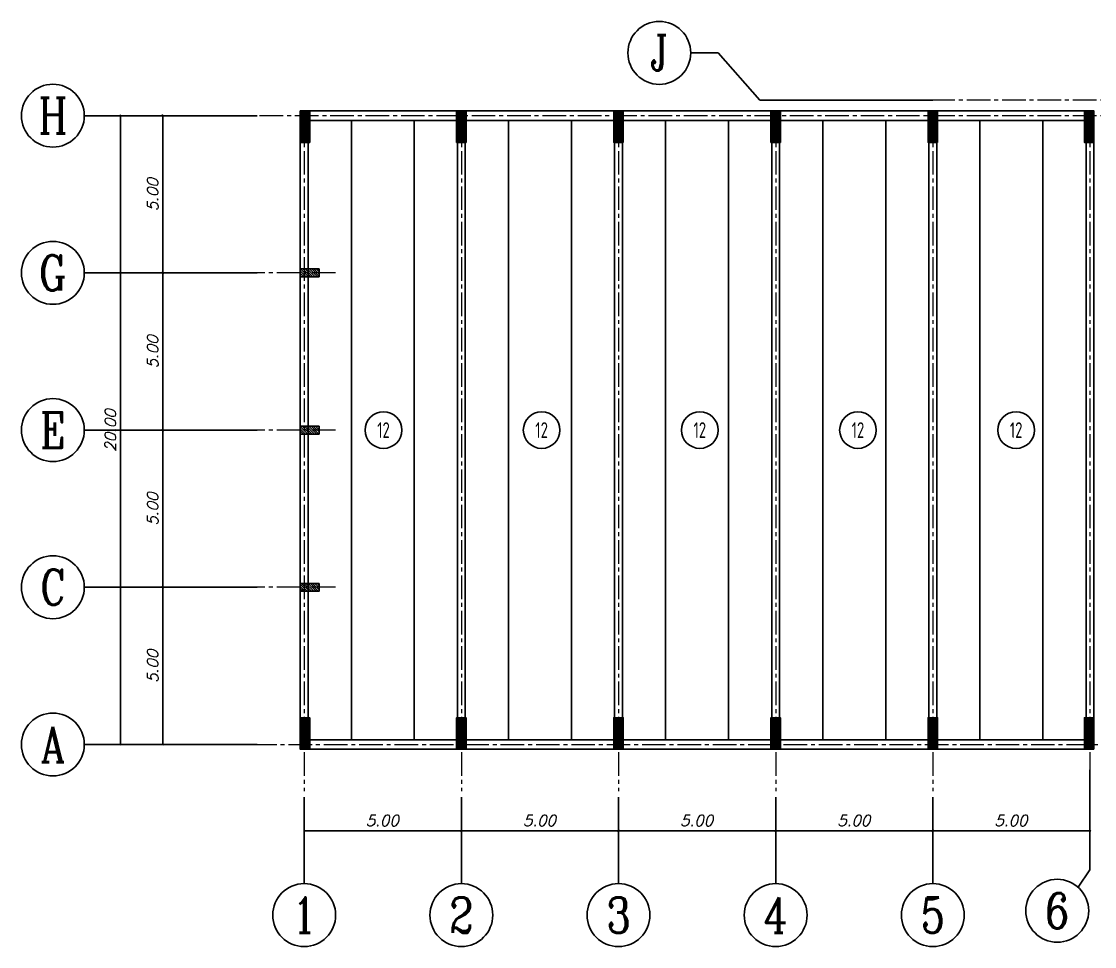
# Model space of a CAD drawing. Header units: metres. Extents: x 202848 to 204724, y 1924431 to 1925550.
# Drawn here: x 203372 to 203406.14, y 1924651.97 to 1924681.4 of the extents above; entities that cross this region are included whole.
import ezdxf
from ezdxf.enums import TextEntityAlignment as Align

# ---------------------------------------------------------------- set-up
doc = ezdxf.new("R2010")
doc.units = ezdxf.units.M
doc.header["$MEASUREMENT"] = 0
doc.linetypes.add('CENTER2', pattern=[1.125, 0.75, -0.125, 0.125, -0.125])
doc.layers.add('Axis', color=1, linetype='CENTER2', lineweight=5)
doc.layers.add('Dimations', color=3, linetype='Continuous', lineweight=5)
for name, color, linetype in [('Axis Name', 8, 'Continuous'), ('Beam', 7, 'Continuous'), ('Columns', 2, 'Continuous'), ('Diaf', 7, 'Continuous'), ('plate', 7, 'Continuous'), ('YQ_DIM', 3, 'Continuous')]:
    doc.layers.add(name, color=color, linetype=linetype)
doc.styles.add('ROMANS', font='romans.shx', dxfattribs={"oblique": 15})
doc.styles.add('YQ_AXIS', font='COMPLEX.SHX', dxfattribs={"width": 0.8, "bigfont": 'GBCBIG.SHX'})
doc.styles.add('YQ_TEXT', font='SUPEROS.SHX', dxfattribs={"width": 0.8, "bigfont": 'HZDX.SHX'})
doc.dimstyles.new('Copy(2) of DIM-50$', dxfattribs={"dimscale": 0, "dimtxt": 0.35, "dimasz": 0.03, "dimexe": 0, "dimexo": 0, "dimgap": 0.15, "dimtad": 1, "dimzin": 0, "dimdsep": 46, "dimtxsty": 'ROMANS', "dimblk1": 'OBLIQUE', "dimblk2": 'DTICK', "dimsah": 1, "dimcen": 0.1, "dimse1": 1, "dimse2": 1, "dimclrd": 2, "dimclre": 51, "dimclrt": 3, "dimaunit": 1, "dimadec": 0, "dimazin": 0, "dimtfac": 1e-05, "dimtmove": 2, "dimatfit": 0, "dimldrblk": 'DTICK', "dimfxl": 0, "dimtolj": 1, "dimtzin": 0, "dimlwe": -1, "dimarcsym": 0})
pattern_1 = [(315, (406995.845807, 3849595.632637), (0.0353553390593, 0.0353553390593), [])]

# ---------------------------------------------------------------- blocks, each defined once
blk = doc.blocks.new('*U887')
at = {"layer": 'Beam'}
for p, q in [((-0.125, 9.15), (-0.125, -9.15)), ((0.125, 9.15), (0.125, -9.15))]:
    blk.add_line(p, q, dxfattribs=at)
blk = doc.blocks.new('*U888')
at = {"layer": 'Beam', "color": 0, "linetype": 'ByBlock', "lineweight": -2, "transparency": 16777216}
for p in [(-25, 0), (-20, 0), (-15, 0), (-10, 0), (-5, 0), (0, 0)]:
    blk.add_blockref('*U887', p, dxfattribs=at)
blk = doc.blocks.new('*U889')
at = {"layer": 'plate'}
for p, q in [((-13.645, -9.85), (-13.645, 9.85)), ((-11.645, -9.85), (-11.645, 9.85)), ((11.645, -9.85), (11.645, 9.7)), ((13.645, -9.85), (13.645, 9.7))]:
    blk.add_line(p, q, dxfattribs=at)
blk = doc.blocks.new('*U890')
at = {"layer": 'plate', "color": 0, "linetype": 'ByBlock', "lineweight": -2, "transparency": 16777216}
for p in [(0, 0), (5, 0), (10, 0), (15, 0), (20, 0)]:
    blk.add_blockref('*U889', p, dxfattribs=at)
blk = doc.blocks.new('_OBLIQUE')
at = {"color": 0, "linetype": 'ByBlock'}
blk.add_line((-0.5, -0.5), (0.5, 0.5), dxfattribs=at)
blk = doc.blocks.new('DTICK')
at = {"color": 3}
blk.add_line((-1, -1), (1, 1), dxfattribs=at)
for p, q in [((-1, 0), (1, 0)), ((0, 1), (0, -1))]:
    blk.add_line(p, q)
blk = doc.blocks.new('*D902')
at = {"layer": 'Defpoints', "color": 0, "lineweight": -2, "transparency": 16777216}
for p in [(203376.498, 1924663.399), (203380.248, 1924663.399), (203380.248, 1924658.399)]:
    blk.add_point(p, dxfattribs=at)
at = {"layer": 'Dimations', "color": 2, "lineweight": -2, "transparency": 16777216}
blk.add_line((203376.498, 1924658.399), (203376.498, 1924663.369), dxfattribs=at)
at = {"layer": 'Dimations', "color": 2, "lineweight": -2, "transparency": 16777216, "xscale": 0.03, "yscale": 0.03, "zscale": 0.03}
for name, p, rotation in [('DTICK', (203376.498, 1924663.399), 90), ('_OBLIQUE', (203376.498, 1924658.399), 270)]:
    blk.add_blockref(name, p, dxfattribs=dict(at, rotation=rotation))
at = {"layer": 'Dimations', "color": 3, "transparency": 16777216, "insert": (203376.173, 1924660.884), "char_height": 0.35, "attachment_point": 5, "rotation": 90, "style": 'ROMANS'}
blk.add_mtext('\\A1;5.00', dxfattribs=at)
blk = doc.blocks.new('*D903')
at = {"layer": 'Defpoints', "color": 0, "lineweight": -2, "transparency": 16777216}
for p in [(203376.498, 1924668.399), (203380.248, 1924668.399), (203380.248, 1924663.399)]:
    blk.add_point(p, dxfattribs=at)
at = {"layer": 'Dimations', "color": 2, "lineweight": -2, "transparency": 16777216}
blk.add_line((203376.498, 1924663.399), (203376.498, 1924668.369), dxfattribs=at)
at = {"layer": 'Dimations', "color": 2, "lineweight": -2, "transparency": 16777216, "xscale": 0.03, "yscale": 0.03, "zscale": 0.03}
for name, p, rotation in [('DTICK', (203376.498, 1924668.399), 90), ('_OBLIQUE', (203376.498, 1924663.399), 270)]:
    blk.add_blockref(name, p, dxfattribs=dict(at, rotation=rotation))
at = {"layer": 'Dimations', "color": 3, "transparency": 16777216, "insert": (203376.173, 1924665.884), "char_height": 0.35, "attachment_point": 5, "rotation": 90, "style": 'ROMANS'}
blk.add_mtext('\\A1;5.00', dxfattribs=at)
blk = doc.blocks.new('*D904')
at = {"layer": 'Defpoints', "color": 0, "lineweight": -2, "transparency": 16777216}
for p in [(203376.498, 1924673.399), (203380.248, 1924673.399), (203380.248, 1924668.399)]:
    blk.add_point(p, dxfattribs=at)
at = {"layer": 'Dimations', "color": 2, "lineweight": -2, "transparency": 16777216}
blk.add_line((203376.498, 1924668.399), (203376.498, 1924673.369), dxfattribs=at)
at = {"layer": 'Dimations', "color": 2, "lineweight": -2, "transparency": 16777216, "xscale": 0.03, "yscale": 0.03, "zscale": 0.03}
for name, p, rotation in [('DTICK', (203376.498, 1924673.399), 90), ('_OBLIQUE', (203376.498, 1924668.399), 270)]:
    blk.add_blockref(name, p, dxfattribs=dict(at, rotation=rotation))
at = {"layer": 'Dimations', "color": 3, "transparency": 16777216, "insert": (203376.173, 1924670.884), "char_height": 0.35, "attachment_point": 5, "rotation": 90, "style": 'ROMANS'}
blk.add_mtext('\\A1;5.00', dxfattribs=at)
blk = doc.blocks.new('*D905')
at = {"layer": 'Defpoints', "color": 0, "lineweight": -2, "transparency": 16777216}
for p in [(203376.498, 1924678.399), (203380.248, 1924678.399), (203380.248, 1924673.399)]:
    blk.add_point(p, dxfattribs=at)
at = {"layer": 'Dimations', "color": 2, "lineweight": -2, "transparency": 16777216}
blk.add_line((203376.498, 1924673.399), (203376.498, 1924678.369), dxfattribs=at)
at = {"layer": 'Dimations', "color": 2, "lineweight": -2, "transparency": 16777216, "xscale": 0.03, "yscale": 0.03, "zscale": 0.03}
for name, p, rotation in [('DTICK', (203376.498, 1924678.399), 90), ('_OBLIQUE', (203376.498, 1924673.399), 270)]:
    blk.add_blockref(name, p, dxfattribs=dict(at, rotation=rotation))
at = {"layer": 'Dimations', "color": 3, "transparency": 16777216, "insert": (203376.173, 1924675.884), "char_height": 0.35, "attachment_point": 5, "rotation": 90, "style": 'ROMANS'}
blk.add_mtext('\\A1;5.00', dxfattribs=at)
blk = doc.blocks.new('*D892')
at = {"layer": 'Defpoints', "color": 0, "lineweight": -2, "transparency": 16777216}
for p in [(203380.994, 1924656.918), (203385.994, 1924656.918), (203385.994, 1924655.653)]:
    blk.add_point(p, dxfattribs=at)
at = {"layer": 'Dimations', "color": 2, "lineweight": -2, "transparency": 16777216}
blk.add_line((203380.994, 1924655.653), (203385.964, 1924655.653), dxfattribs=at)
at = {"layer": 'Dimations', "color": 2, "lineweight": -2, "transparency": 16777216, "xscale": 0.03, "yscale": 0.03, "zscale": 0.03, "rotation": 180}
blk.add_blockref('_OBLIQUE', (203380.994, 1924655.653), dxfattribs=at)
at = {"layer": 'Dimations', "color": 2, "lineweight": -2, "transparency": 16777216, "xscale": 0.03, "yscale": 0.03, "zscale": 0.03}
blk.add_blockref('DTICK', (203385.994, 1924655.653), dxfattribs=at)
at = {"layer": 'Dimations', "color": 3, "transparency": 16777216, "insert": (203383.479, 1924655.978), "char_height": 0.35, "attachment_point": 5, "style": 'ROMANS'}
blk.add_mtext('\\A1;5.00', dxfattribs=at)
blk = doc.blocks.new('*D893')
at = {"layer": 'Defpoints', "color": 0, "lineweight": -2, "transparency": 16777216}
for p in [(203385.994, 1924656.918), (203390.994, 1924656.918), (203390.994, 1924655.653)]:
    blk.add_point(p, dxfattribs=at)
at = {"layer": 'Dimations', "color": 2, "lineweight": -2, "transparency": 16777216}
blk.add_line((203385.994, 1924655.653), (203390.964, 1924655.653), dxfattribs=at)
at = {"layer": 'Dimations', "color": 2, "lineweight": -2, "transparency": 16777216, "xscale": 0.03, "yscale": 0.03, "zscale": 0.03, "rotation": 180}
blk.add_blockref('_OBLIQUE', (203385.994, 1924655.653), dxfattribs=at)
at = {"layer": 'Dimations', "color": 2, "lineweight": -2, "transparency": 16777216, "xscale": 0.03, "yscale": 0.03, "zscale": 0.03}
blk.add_blockref('DTICK', (203390.994, 1924655.653), dxfattribs=at)
at = {"layer": 'Dimations', "color": 3, "transparency": 16777216, "insert": (203388.479, 1924655.978), "char_height": 0.35, "attachment_point": 5, "style": 'ROMANS'}
blk.add_mtext('\\A1;5.00', dxfattribs=at)
blk = doc.blocks.new('*D894')
at = {"layer": 'Defpoints', "color": 0, "lineweight": -2, "transparency": 16777216}
for p in [(203390.994, 1924656.918), (203395.994, 1924656.918), (203395.994, 1924655.653)]:
    blk.add_point(p, dxfattribs=at)
at = {"layer": 'Dimations', "color": 2, "lineweight": -2, "transparency": 16777216}
blk.add_line((203390.994, 1924655.653), (203395.964, 1924655.653), dxfattribs=at)
at = {"layer": 'Dimations', "color": 2, "lineweight": -2, "transparency": 16777216, "xscale": 0.03, "yscale": 0.03, "zscale": 0.03, "rotation": 180}
blk.add_blockref('_OBLIQUE', (203390.994, 1924655.653), dxfattribs=at)
at = {"layer": 'Dimations', "color": 2, "lineweight": -2, "transparency": 16777216, "xscale": 0.03, "yscale": 0.03, "zscale": 0.03}
blk.add_blockref('DTICK', (203395.994, 1924655.653), dxfattribs=at)
at = {"layer": 'Dimations', "color": 3, "transparency": 16777216, "insert": (203393.479, 1924655.978), "char_height": 0.35, "attachment_point": 5, "style": 'ROMANS'}
blk.add_mtext('\\A1;5.00', dxfattribs=at)
blk = doc.blocks.new('*D895')
at = {"layer": 'Defpoints', "color": 0, "lineweight": -2, "transparency": 16777216}
for p in [(203395.994, 1924656.918), (203400.994, 1924656.918), (203400.994, 1924655.653)]:
    blk.add_point(p, dxfattribs=at)
at = {"layer": 'Dimations', "color": 2, "lineweight": -2, "transparency": 16777216}
blk.add_line((203395.994, 1924655.653), (203400.964, 1924655.653), dxfattribs=at)
at = {"layer": 'Dimations', "color": 2, "lineweight": -2, "transparency": 16777216, "xscale": 0.03, "yscale": 0.03, "zscale": 0.03, "rotation": 180}
blk.add_blockref('_OBLIQUE', (203395.994, 1924655.653), dxfattribs=at)
at = {"layer": 'Dimations', "color": 2, "lineweight": -2, "transparency": 16777216, "xscale": 0.03, "yscale": 0.03, "zscale": 0.03}
blk.add_blockref('DTICK', (203400.994, 1924655.653), dxfattribs=at)
at = {"layer": 'Dimations', "color": 3, "transparency": 16777216, "insert": (203398.479, 1924655.978), "char_height": 0.35, "attachment_point": 5, "style": 'ROMANS'}
blk.add_mtext('\\A1;5.00', dxfattribs=at)
blk = doc.blocks.new('*D896')
at = {"layer": 'Defpoints', "color": 0, "lineweight": -2, "transparency": 16777216}
for p in [(203400.994, 1924656.918), (203405.994, 1924656.918), (203405.994, 1924655.653)]:
    blk.add_point(p, dxfattribs=at)
at = {"layer": 'Dimations', "color": 2, "lineweight": -2, "transparency": 16777216}
blk.add_line((203400.994, 1924655.653), (203405.964, 1924655.653), dxfattribs=at)
at = {"layer": 'Dimations', "color": 2, "lineweight": -2, "transparency": 16777216, "xscale": 0.03, "yscale": 0.03, "zscale": 0.03, "rotation": 180}
blk.add_blockref('_OBLIQUE', (203400.994, 1924655.653), dxfattribs=at)
at = {"layer": 'Dimations', "color": 2, "lineweight": -2, "transparency": 16777216, "xscale": 0.03, "yscale": 0.03, "zscale": 0.03}
blk.add_blockref('DTICK', (203405.994, 1924655.653), dxfattribs=at)
at = {"layer": 'Dimations', "color": 3, "transparency": 16777216, "insert": (203403.479, 1924655.978), "char_height": 0.35, "attachment_point": 5, "style": 'ROMANS'}
blk.add_mtext('\\A1;5.00', dxfattribs=at)
blk = doc.blocks.new('*D906')
at = {"layer": 'Defpoints', "color": 0, "lineweight": -2, "transparency": 16777216}
for p in [(203375.153, 1924678.399), (203380.248, 1924678.399), (203380.248, 1924658.399)]:
    blk.add_point(p, dxfattribs=at)
at = {"layer": 'Dimations', "color": 2, "lineweight": -2, "transparency": 16777216}
blk.add_line((203375.153, 1924658.399), (203375.153, 1924678.369), dxfattribs=at)
at = {"layer": 'Dimations', "color": 2, "lineweight": -2, "transparency": 16777216, "xscale": 0.03, "yscale": 0.03, "zscale": 0.03}
for name, p, rotation in [('DTICK', (203375.153, 1924678.399), 90), ('_OBLIQUE', (203375.153, 1924658.399), 270)]:
    blk.add_blockref(name, p, dxfattribs=dict(at, rotation=rotation))
at = {"layer": 'Dimations', "color": 3, "transparency": 16777216, "insert": (203374.828, 1924668.384), "char_height": 0.35, "attachment_point": 5, "rotation": 90, "style": 'ROMANS'}
blk.add_mtext('\\A1;20.00', dxfattribs=at)
blk = doc.blocks.new('*U885')
at = {"layer": 'YQ_DIM', "lineweight": -2}
blk.add_circle((1.846, 0), 0.583, dxfattribs=at)
at = {"layer": 'YQ_DIM', "lineweight": -2, "style": 'YQ_TEXT', "width": 0.8}
blk.add_text('12', height=0.5, dxfattribs=at).set_placement((1.846, 0), align=Align.MIDDLE)
blk = doc.blocks.new('*U886')
at = {"color": 0, "linetype": 'ByBlock', "lineweight": -2, "transparency": 16777216}
for p in [(203565.213, 1924718.286), (203570.245, 1924718.286), (203575.277, 1924718.286), (203580.309, 1924718.286), (203585.341, 1924718.286)]:
    blk.add_blockref('*U885', p, dxfattribs=at)

msp = doc.modelspace()

# ---------------------------------------------------------------- hatches: boundary and pattern name
at = {"layer": 'Columns'}
h = msp.add_hatch(dxfattribs=at)
h.set_pattern_fill('ANSI31', color=256, scale=0.2, angle=180)
h.set_pattern_definition([(225, (406999.168206, 3849405.498963), (0.01767766952966, -0.01767766952966), [])])
h.paths.add_polyline_path([(203381.1688, 1924678.5491), (203380.8688, 1924678.5491), (203380.8688, 1924677.5491), (203381.1688, 1924677.5491)])
h = msp.add_hatch(dxfattribs=at)
h.set_pattern_fill('ANSI31', color=256, scale=0.2, angle=180)
h.set_pattern_definition([(225, (407004.143206, 3849405.498963), (0.01767766952966, -0.01767766952966), [])])
h.paths.add_polyline_path([(203386.1438, 1924678.5491), (203385.8438, 1924678.5491), (203385.8438, 1924677.5491), (203386.1438, 1924677.5491)])
h = msp.add_hatch(dxfattribs=at)
h.set_pattern_fill('ANSI31', color=256, scale=0.2, angle=180)
h.set_pattern_definition([(225, (407009.143206, 3849405.498963), (0.01767766952966, -0.01767766952966), [])])
h.paths.add_polyline_path([(203391.1438, 1924678.5491), (203390.8438, 1924678.5491), (203390.8438, 1924677.5491), (203391.1438, 1924677.5491)])
h = msp.add_hatch(dxfattribs=at)
h.set_pattern_fill('ANSI31', color=256, scale=0.2, angle=180)
h.set_pattern_definition([(225, (407014.143206, 3849405.498963), (0.01767766952966, -0.01767766952966), [])])
h.paths.add_polyline_path([(203396.1438, 1924678.5491), (203395.8438, 1924678.5491), (203395.8438, 1924677.5491), (203396.1438, 1924677.5491)])
h = msp.add_hatch(dxfattribs=at)
h.set_pattern_fill('ANSI31', color=256, scale=0.2, angle=180)
h.set_pattern_definition([(225, (407019.143206, 3849405.498963), (0.01767766952966, -0.01767766952966), [])])
h.paths.add_polyline_path([(203401.1438, 1924678.5491), (203400.8438, 1924678.5491), (203400.8438, 1924677.5491), (203401.1438, 1924677.5491)])
h = msp.add_hatch(dxfattribs=at)
h.set_pattern_fill('ANSI31', color=256, scale=0.2, angle=180)
h.set_pattern_definition([(225, (407024.118206, 3849405.498963), (0.01767766952966, -0.01767766952966), [])])
h.paths.add_polyline_path([(203406.1188, 1924678.5491), (203405.8188, 1924678.5491), (203405.8188, 1924677.5491), (203406.1188, 1924677.5491)])
at = {"layer": 'Columns', "transparency": 33554687}
h = msp.add_hatch(dxfattribs=at)
h.set_pattern_fill('ANSI31', color=256, scale=0.4, angle=270)
h.set_pattern_definition(pattern_1)
h.paths.add_polyline_path([(203381.4688, 1924673.2741), (203381.4688, 1924673.5241), (203380.8688, 1924673.5241), (203380.8688, 1924673.2741)])
h = msp.add_hatch(dxfattribs=at)
h.set_pattern_fill('ANSI31', color=256, scale=0.4, angle=270)
h.set_pattern_definition(pattern_1)
h.paths.add_polyline_path([(203381.4688, 1924668.2741), (203381.4688, 1924668.5241), (203380.8688, 1924668.5241), (203380.8688, 1924668.2741)])
h = msp.add_hatch(dxfattribs=at)
h.set_pattern_fill('ANSI31', color=256, scale=0.4, angle=270)
h.set_pattern_definition(pattern_1)
h.paths.add_polyline_path([(203381.4688, 1924663.2741), (203381.4688, 1924663.5241), (203380.8688, 1924663.5241), (203380.8688, 1924663.2741)])
at = {"layer": 'Columns'}
h = msp.add_hatch(dxfattribs=at)
h.set_pattern_fill('ANSI31', color=256, scale=0.2, angle=180)
h.set_pattern_definition([(225, (406999.168206, 3849386.198963), (0.01767766952966, -0.01767766952966), [])])
h.paths.add_polyline_path([(203381.1688, 1924659.2491), (203380.8688, 1924659.2491), (203380.8688, 1924658.2491), (203381.1688, 1924658.2491)])
h = msp.add_hatch(dxfattribs=at)
h.set_pattern_fill('ANSI31', color=256, scale=0.2, angle=180)
h.set_pattern_definition([(225, (407004.143206, 3849386.198963), (0.01767766952966, -0.01767766952966), [])])
h.paths.add_polyline_path([(203386.1438, 1924659.2491), (203385.8438, 1924659.2491), (203385.8438, 1924658.2491), (203386.1438, 1924658.2491)])
h = msp.add_hatch(dxfattribs=at)
h.set_pattern_fill('ANSI31', color=256, scale=0.2, angle=180)
h.set_pattern_definition([(225, (407009.143206, 3849386.198963), (0.01767766952966, -0.01767766952966), [])])
h.paths.add_polyline_path([(203391.1438, 1924659.2491), (203390.8438, 1924659.2491), (203390.8438, 1924658.2491), (203391.1438, 1924658.2491)])
h = msp.add_hatch(dxfattribs=at)
h.set_pattern_fill('ANSI31', color=256, scale=0.2, angle=180)
h.set_pattern_definition([(225, (407014.143206, 3849386.198963), (0.01767766952966, -0.01767766952966), [])])
h.paths.add_polyline_path([(203396.1438, 1924659.2491), (203395.8438, 1924659.2491), (203395.8438, 1924658.2491), (203396.1438, 1924658.2491)])
h = msp.add_hatch(dxfattribs=at)
h.set_pattern_fill('ANSI31', color=256, scale=0.2, angle=180)
h.set_pattern_definition([(225, (407019.143206, 3849386.198963), (0.01767766952966, -0.01767766952966), [])])
h.paths.add_polyline_path([(203401.1438, 1924659.2491), (203400.8438, 1924659.2491), (203400.8438, 1924658.2491), (203401.1438, 1924658.2491)])
h = msp.add_hatch(dxfattribs=at)
h.set_pattern_fill('ANSI31', color=256, scale=0.2, angle=180)
h.set_pattern_definition([(225, (407024.118206, 3849386.198963), (0.01767766952966, -0.01767766952966), [])])
h.paths.add_polyline_path([(203406.1188, 1924659.2491), (203405.8188, 1924659.2491), (203405.8188, 1924658.2491), (203406.1188, 1924658.2491)])

# ---------------------------------------------------------------- linework, layer by layer
at = {"layer": 'Axis'}
for p, q in [((203436.5738, 1924678.8891), (203400.9938, 1924678.8891)), ((203436.5738, 1924678.3991), (203375.9938, 1924678.3991)), ((203380.9938, 1924678.3991), (203380.9938, 1924656.9182)), ((203385.9938, 1924678.3991), (203385.9938, 1924656.9182)), ((203390.9938, 1924678.3991), (203390.9938, 1924656.9182)), ((203395.9938, 1924678.3991), (203395.9938, 1924656.9182)), ((203400.9938, 1924678.3991), (203400.9938, 1924656.9182)), ((203405.9938, 1924678.3991), (203405.9938, 1924656.9182)), ((203381.9938, 1924673.3991), (203375.9938, 1924673.3991)), ((203381.9938, 1924668.3991), (203375.9938, 1924668.3991)), ((203381.9938, 1924663.3991), (203375.9938, 1924663.3991)), ((203375.9938, 1924658.3991), (203436.5738, 1924658.3991))]:
    msp.add_line(p, q, dxfattribs=at)
at = {"layer": 'Axis Name'}
for p, q in [((203394.1607, 1924680.3955), (203393.2914, 1924680.3955)), ((203395.4938, 1924678.8891), (203394.1607, 1924680.3955)), ((203395.4938, 1924678.8891), (203400.9938, 1924678.8891)), ((203373.9979, 1924678.3991), (203379.4979, 1924678.3991)), ((203373.9979, 1924673.3991), (203379.4979, 1924673.3991)), ((203373.9979, 1924668.3991), (203379.4979, 1924668.3991)), ((203373.9979, 1924663.3991), (203379.4979, 1924663.3991)), ((203373.9979, 1924658.3991), (203379.4979, 1924658.3991)), ((203405.9938, 1924654.4088), (203405.9938, 1924657.5911)), ((203380.9938, 1924653.9723), (203380.9938, 1924656.7223)), ((203385.9938, 1924653.9723), (203385.9938, 1924656.7223)), ((203390.9938, 1924653.9723), (203390.9938, 1924656.7223)), ((203395.9938, 1924653.9723), (203395.9938, 1924656.7223)), ((203400.9938, 1924653.9723), (203400.9938, 1924656.7223)), ((203405.9938, 1924654.4088), (203405.6173, 1924653.8573))]:
    msp.add_line(p, q, dxfattribs=at)
for centre in [(203392.2914, 1924680.3955), (203372.9979, 1924678.3991), (203372.9979, 1924673.3991), (203372.9979, 1924668.3991), (203372.9979, 1924663.3991), (203372.9979, 1924658.3991), (203380.9938, 1924652.9723), (203385.9938, 1924652.9723), (203390.9938, 1924652.9723), (203395.9938, 1924652.9723), (203400.9938, 1924652.9723), (203404.9524, 1924653.1103)]:
    msp.add_circle(centre, 1, dxfattribs=at)
at = {"layer": 'Columns'}
for points in [[(203381.1688, 1924677.5491), (203380.8688, 1924677.5491), (203380.8688, 1924678.5491), (203381.1688, 1924678.5491)], [(203386.1438, 1924677.5491), (203385.8438, 1924677.5491), (203385.8438, 1924678.5491), (203386.1438, 1924678.5491)], [(203391.1438, 1924677.5491), (203390.8438, 1924677.5491), (203390.8438, 1924678.5491), (203391.1438, 1924678.5491)], [(203396.1438, 1924677.5491), (203395.8438, 1924677.5491), (203395.8438, 1924678.5491), (203396.1438, 1924678.5491)], [(203401.1438, 1924677.5491), (203400.8438, 1924677.5491), (203400.8438, 1924678.5491), (203401.1438, 1924678.5491)], [(203406.1188, 1924677.5491), (203405.8188, 1924677.5491), (203405.8188, 1924678.5491), (203406.1188, 1924678.5491)], [(203381.4688, 1924673.5241), (203381.4688, 1924673.2741), (203380.8688, 1924673.2741), (203380.8688, 1924673.5241)], [(203381.4688, 1924668.5241), (203381.4688, 1924668.2741), (203380.8688, 1924668.2741), (203380.8688, 1924668.5241)], [(203381.4688, 1924663.5241), (203381.4688, 1924663.2741), (203380.8688, 1924663.2741), (203380.8688, 1924663.5241)], [(203381.1688, 1924658.2491), (203380.8688, 1924658.2491), (203380.8688, 1924659.2491), (203381.1688, 1924659.2491)], [(203386.1438, 1924658.2491), (203385.8438, 1924658.2491), (203385.8438, 1924659.2491), (203386.1438, 1924659.2491)], [(203391.1438, 1924658.2491), (203390.8438, 1924658.2491), (203390.8438, 1924659.2491), (203391.1438, 1924659.2491)], [(203396.1438, 1924658.2491), (203395.8438, 1924658.2491), (203395.8438, 1924659.2491), (203396.1438, 1924659.2491)], [(203401.1438, 1924658.2491), (203400.8438, 1924658.2491), (203400.8438, 1924659.2491), (203401.1438, 1924659.2491)], [(203406.1188, 1924658.2491), (203405.8188, 1924658.2491), (203405.8188, 1924659.2491), (203406.1188, 1924659.2491)]]:
    msp.add_lwpolyline(points, close=True, dxfattribs=at)
at = {"layer": 'Diaf'}
for p, q in [((203381.1688, 1924678.5491), (203405.8188, 1924678.5491)), ((203381.1688, 1924678.2491), (203405.8188, 1924678.2491)), ((203381.1688, 1924658.5491), (203405.8188, 1924658.5491)), ((203381.1688, 1924658.2491), (203405.8188, 1924658.2491))]:
    msp.add_line(p, q, dxfattribs=at)

# ---------------------------------------------------------------- block references
at = {"lineweight": -2}
msp.add_blockref('*U886', (-183.5431, -49.8874), dxfattribs=at)
at = {"layer": 'Beam', "rotation": 180}
msp.add_blockref('*U888', (203380.9938, 1924668.3991), dxfattribs=at)
at = {"layer": 'plate'}
msp.add_blockref('*U890', (203396.1388, 1924668.3991), dxfattribs=at)

# ---------------------------------------------------------------- texts
at = {"layer": 'Axis Name', "color": 7, "style": 'YQ_AXIS', "width": 0.8}
for s, p in [('J', (203392.2914, 1924680.3955)), ('H', (203372.9979, 1924678.3991)), ('G', (203372.9979, 1924673.3991)), ('E', (203372.9979, 1924668.3991)), ('C', (203372.9979, 1924663.3991)), ('A', (203372.9979, 1924658.3991)), ('6', (203404.9524, 1924653.1103)), ('1', (203380.9938, 1924652.9723)), ('2', (203385.9938, 1924652.9723)), ('3', (203390.9938, 1924652.9723)), ('4', (203395.9938, 1924652.9723)), ('5', (203400.9938, 1924652.9723))]:
    msp.add_text(s, height=1.125, dxfattribs=at).set_placement(p, align=Align.MIDDLE)

# ---------------------------------------------------------------- dimensions: what is measured, and where the dimension line sits
at = {"layer": 'Dimations'}
for base, p1, p2, picture, middle in [((203375.1525, 1924678.3991), (203380.2479, 1924658.3991), (203380.2479, 1924678.3991), '*D906', (203374.8275, 1924668.3841)), ((203376.4979, 1924678.3991), (203380.2479, 1924673.3991), (203380.2479, 1924678.3991), '*D905', (203376.1729, 1924675.8841)), ((203376.4979, 1924673.3991), (203380.2479, 1924668.3991), (203380.2479, 1924673.3991), '*D904', (203376.1729, 1924670.8841)), ((203376.4979, 1924668.3991), (203380.2479, 1924663.3991), (203380.2479, 1924668.3991), '*D903', (203376.1729, 1924665.8841)), ((203376.4979, 1924663.3991), (203380.2479, 1924658.3991), (203380.2479, 1924663.3991), '*D902', (203376.1729, 1924660.8841))]:
    dim = msp.add_linear_dim(base=base, p1=p1, p2=p2, angle=90, dimstyle='Copy(2) of DIM-50$', override={"dimscale": 1}, dxfattribs=at)
    dim.commit()
    dim.dimension.update_dxf_attribs({"geometry": picture, "text_midpoint": middle})
for base, p1, p2, picture, middle in [((203385.9938, 1924655.6526), (203380.9938, 1924656.9182), (203385.9938, 1924656.9182), '*D892', (203383.4788, 1924655.9776)), ((203390.9938, 1924655.6526), (203385.9938, 1924656.9182), (203390.9938, 1924656.9182), '*D893', (203388.4788, 1924655.9776)), ((203395.9938, 1924655.6526), (203390.9938, 1924656.9182), (203395.9938, 1924656.9182), '*D894', (203393.4788, 1924655.9776)), ((203400.9938, 1924655.6526), (203395.9938, 1924656.9182), (203400.9938, 1924656.9182), '*D895', (203398.4788, 1924655.9776)), ((203405.9938, 1924655.6526), (203400.9938, 1924656.9182), (203405.9938, 1924656.9182), '*D896', (203403.4788, 1924655.9776))]:
    dim = msp.add_linear_dim(base=base, p1=p1, p2=p2, dimstyle='Copy(2) of DIM-50$', override={"dimscale": 1}, dxfattribs=at)
    dim.commit()
    dim.dimension.update_dxf_attribs({"geometry": picture, "text_midpoint": middle})

doc.saveas('drawing.dxf')
